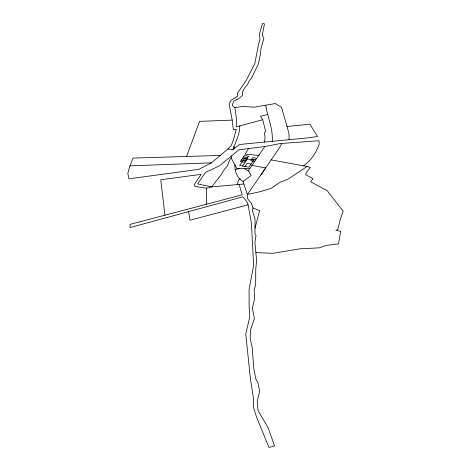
<?xml version="1.0" encoding="UTF-8"?>
<svg xmlns="http://www.w3.org/2000/svg" width="471" height="471" viewBox="0 0 471 471"><rect width="100%" height="100%" fill="white"/><g stroke="black" fill="none" stroke-linecap="round" stroke-linejoin="round"><path stroke-width="0.71" d="M264.602 142.095L265.038 136.984L264.278 132.893L265.656 131.409L262.73 119.716L260.504 116.255L267.793 114.429M262.73 119.716L239.821 125.887C239.863 134.453 235.506 141.995 232.862 149.743L227.929 149.001L211.473 162.831L198.839 169.354L128.948 178.797L127.835 173.399L129.684 166.522L133.028 158.079L220.658 155.442M164.95 215.253L160.764 179.751L201.146 174.352L194.123 184.856L195.182 186.439L206.451 188.176L211.732 186.887L220.558 175.5L224.343 169.448L227.581 165.704L229.589 160.022L231.143 157.95L231.379 156.078L238.773 149.843L264.808 146.546L280.345 143.531L318.955 140.747L319.273 144.085C316.118 152.651 311.201 160.717 303.412 165.81M234.917 164.927C234.646 171.674 237.143 177.85 243.007 181.488L247.393 194.476L247.622 198.862L251.214 203.072L253.009 207.946L252.409 210.631L255.029 219.174L254.976 233.675L256.018 235.435L254.905 242.371L256.666 260.887L255.753 268.729L255.665 284.778L254.193 289.93L254.687 298.461L252.368 308.063L254.375 318.608L250.431 330.359L250.201 338.29L252.279 348.028L253.728 368.004L255.824 379.073L257.79 382.523L259.668 391.254L257.195 401.657L258.143 410.718L268.217 427.939L274.552 446.002L268.982 447.45L256.442 416.823L253.398 407.209L253.38 397.807L250.372 378.366L245.78 334.086L249.777 316.83L249.141 306.162L249.071 289.559L253.622 265.291L251.426 223.107L248.076 204.803L246.775 201.6L242.883 196.831L130.09 227.558L129.984 224.379L242.212 194.841L239.091 184.438L211.732 186.887L197.655 183.908L205.509 172.386L219.451 165.81L231.379 156.078M254.999 228.217L259.627 210.608L253.009 207.946M186.575 156.466L199.586 121.365L232.209 120.117L233.322 129.631L236.312 129.295L233.469 139.822L231.279 145.474L227.929 149.001M281.788 143.425L279.162 148.294L247.393 194.476L260.151 191.679L271.396 188.212L279.933 182.348L287.905 179.239L307.098 166.487L310.354 167.511L306.362 172.633L305.638 174.664L312.962 178.656L310.748 181.812L327.215 190.69L343.165 211.214L340.439 218.938L337.731 229.718L335.835 230.231L340.757 231.379L338.431 243.925L326.191 245.415L319.297 247.834L299.739 248.841L272.921 253.327L255.877 252.609M248.511 148.606L245.167 154.147L258.75 155.448L264.808 146.546M259.456 154.411L248.211 170.891L244.331 168.506M260.687 175.236L265.738 167.876L251.944 165.427M244.973 166.404L247.057 163.378L251.043 164.108M242.583 165.963L247.422 158.963M232.921 149.525L239.698 144.462L309.247 137.75L317.536 136.449L309.912 124.203L287.01 126.505L281.493 107.306L275.37 103.549L254.369 107.176L242.494 106.458L234.905 107.718L232.121 105.492L233.704 101.2L239.515 98.133L242.589 95.23L242.594 91.857L244.355 88.33L247.811 84.121L248.417 82.154L251.591 77.886L258.467 63.715L260.339 54.518L261.028 48.395L263.913 38.098L262.223 35.413L264.484 23.868L262.453 23.55L259.515 33.735L259.98 39.564L258.585 44.215L254.799 63.673L246.368 80.123L237.384 93.352L237.814 96.031L230.949 100.329L229.13 104.062L232.209 120.117M243.007 181.488L251.072 175.589L249.035 171.491L248.211 170.891M240.139 178.874L238.685 179.834L237.207 184.608L243.625 184.031M239.821 125.887L236.224 126.876L236.648 120.252L234.905 107.718M248.076 204.803L189.96 220.216L188.624 211.614M235.453 169.466L239.556 168.618M129.949 165.863L211.473 162.831M249.936 168.371L236.948 168.683L231.143 157.95M256.76 158.374L252.78 157.655L250.719 160.652L254.705 161.376M243.466 156.996L247.405 157.703M251.75 159.151L255.735 159.875M242.43 158.486L246.368 159.198M241.387 159.975L245.332 160.699M271.202 159.905L307.098 166.487M233.675 146.505L234.841 147.929M287.01 126.505L288.97 133.564L289.1 139.563M265.768 105.427C267.64 117.514 273.221 128.989 272.238 141.365M206.451 188.176L206.575 204.396M253.775 160.111L248.965 167.146L239.662 165.415L244.514 158.433L253.775 160.111M248.435 156.219L244.296 162.201L240.345 161.476L244.496 155.507L248.435 156.219"/></g></svg>
